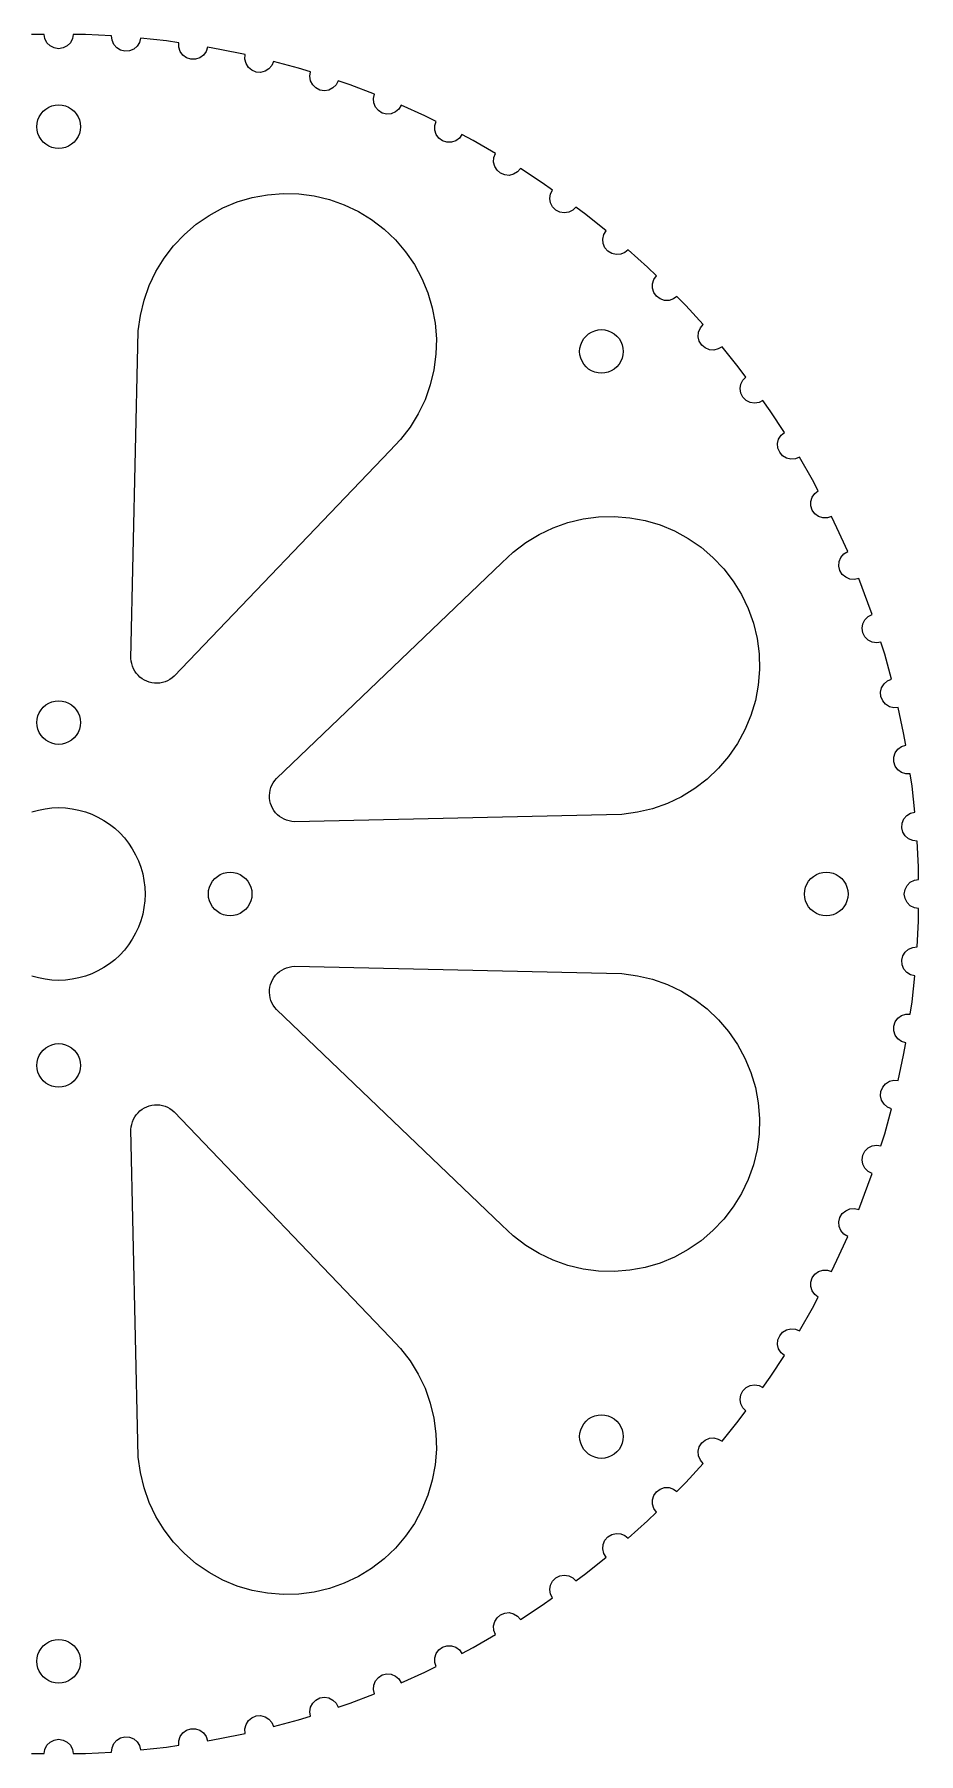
# Model space of a CAD drawing. Header units: metres. Extents: x -59 to 59, y -59 to 59.
# Drawn here: x -1.7 to 59.2, y -59.2 to 59.2 of the extents above; entities that cross this region are included whole.
import ezdxf

# ---------------------------------------------------------------- set-up
doc = ezdxf.new("R2010")
doc.units = ezdxf.units.M

msp = doc.modelspace()

# ---------------------------------------------------------------- linework, layer by layer
for p, q in [((-0.997498, 59.2093), (-1.86029, 59.1958)), ((-0.95105, 58.916), (-0.997498, 59.2093)), ((0.997513, 59.2093), (0.95105, 58.916)), ((1.86029, 59.1958), (0.997513, 59.2093)), ((-0.809006, 58.6372), (-0.95105, 58.916)), ((-0.587784, 58.416), (-0.809006, 58.6372)), ((-0.309006, 58.2739), (-0.587784, 58.416)), ((0, 58.225), (-0.309006, 58.2739)), ((0.309006, 58.2739), (0, 58.225)), ((0.587784, 58.416), (0.309006, 58.2739)), ((0.809006, 58.6372), (0.587784, 58.416)), ((0.95105, 58.916), (0.809006, 58.6372)), ((3.65056, 59.1113), (1.86029, 59.1958)), ((3.67436, 58.809), (3.65056, 59.1113)), ((3.7941, 58.5199), (3.67436, 58.809)), ((3.99728, 58.282), (3.7941, 58.5199)), ((4.26405, 58.1185), (3.99728, 58.282)), ((4.56827, 58.0455), (4.26405, 58.1185)), ((4.88017, 58.0701), (4.56827, 58.0455)), ((5.16924, 58.1898), (4.88017, 58.0701)), ((5.40714, 58.393), (5.16924, 58.1898)), ((5.57062, 58.6597), (5.40714, 58.393)), ((5.64142, 58.9547), (5.57062, 58.6597)), ((7.42285, 58.758), (5.64142, 58.9547)), ((8.27713, 58.6364), (7.42285, 58.758)), ((8.27713, 58.3394), (8.27713, 58.6364)), ((8.37381, 58.0418), (8.27713, 58.3394)), ((8.55772, 57.7887), (8.37381, 58.0418)), ((10.1558, 58.0418), (9.97192, 57.7887)), ((10.2476, 58.3243), (10.1558, 58.0418)), ((11.0977, 58.1759), (10.2476, 58.3243)), ((12.8527, 57.8125), (11.0977, 58.1759)), ((8.81084, 57.6048), (8.55772, 57.7887)), ((9.10838, 57.5081), (8.81084, 57.6048)), ((9.42126, 57.5081), (9.10838, 57.5081)), ((9.71881, 57.6048), (9.42126, 57.5081)), ((9.97192, 57.7887), (9.71881, 57.6048)), ((12.8289, 57.5101), (12.8527, 57.8125)), ((12.9019, 57.2059), (12.8289, 57.5101)), ((13.0654, 56.9391), (12.9019, 57.2059)), ((13.3033, 56.736), (13.0654, 56.9391)), ((14.6784, 57.0661), (14.4752, 56.8282)), ((14.7945, 57.3463), (14.6784, 57.0661)), ((16.5232, 56.8734), (14.7945, 57.3463)), ((17.348, 56.6197), (16.5232, 56.8734)), ((13.5923, 56.6162), (13.3033, 56.736)), ((13.9043, 56.5917), (13.5923, 56.6162)), ((14.2085, 56.6647), (13.9043, 56.5917)), ((14.4752, 56.8282), (14.2085, 56.6647)), ((17.3015, 56.3263), (17.348, 56.6197)), ((17.3505, 56.0173), (17.3015, 56.3263)), ((17.4925, 55.7385), (17.3505, 56.0173)), ((17.7137, 55.5173), (17.4925, 55.7385)), ((19.1105, 55.7385), (18.8893, 55.5173)), ((19.2454, 56.0032), (19.1105, 55.7385)), ((20.0618, 55.7237), (19.2454, 56.0032)), ((21.7383, 55.0901), (20.0618, 55.7237)), ((17.9925, 55.3753), (17.7137, 55.5173)), ((18.3015, 55.3263), (17.9925, 55.3753)), ((18.6105, 55.3753), (18.3015, 55.3263)), ((18.8893, 55.5173), (18.6105, 55.3753)), ((21.6675, 54.7952), (21.7383, 55.0901)), ((21.692, 54.4833), (21.6675, 54.7952)), ((21.8118, 54.1943), (21.692, 54.4833)), ((-1.48152, 53.0871), (-1.42657, 53.316)), ((-1.42657, 53.316), (-1.3365, 53.5335)), ((-1.3365, 53.5335), (-1.21352, 53.7342)), ((-1.21352, 53.7342), (-1.06065, 53.9131)), ((-1.06065, 53.9131), (-0.881668, 54.066)), ((-0.881668, 54.066), (-0.680984, 54.189)), ((-0.680984, 54.189), (-0.463516, 54.2791)), ((-0.463516, 54.2791), (-0.23465, 54.334)), ((-0.23465, 54.334), (0, 54.3525)), ((0, 54.3525), (0.23465, 54.334)), ((0.23465, 54.334), (0.463516, 54.2791)), ((0.463516, 54.2791), (0.680984, 54.189)), ((0.680984, 54.189), (0.881668, 54.066)), ((0.881668, 54.066), (1.06065, 53.9131)), ((1.06065, 53.9131), (1.21352, 53.7342)), ((1.21352, 53.7342), (1.3365, 53.5335)), ((1.3365, 53.5335), (1.42657, 53.316)), ((1.42657, 53.316), (1.48152, 53.0871)), ((22.015, 53.9563), (21.8118, 54.1943)), ((22.2817, 53.7929), (22.015, 53.9563)), ((22.586, 53.7198), (22.2817, 53.7929)), ((22.8979, 53.7444), (22.586, 53.7198)), ((23.1869, 53.8641), (22.8979, 53.7444)), ((23.4248, 54.0673), (23.1869, 53.8641)), ((23.5833, 54.3259), (23.4248, 54.0673)), ((25.2168, 53.5884), (23.5833, 54.3259)), ((25.9917, 53.2088), (25.2168, 53.5884)), ((-1.49998, 52.8525), (-1.48152, 53.0871)), ((-1.48152, 52.6178), (-1.49998, 52.8525)), ((-1.42657, 52.389), (-1.48152, 52.6178)), ((-1.3365, 52.1715), (-1.42657, 52.389)), ((-1.21352, 51.9708), (-1.3365, 52.1715)), ((1.3365, 52.1715), (1.21352, 51.9708)), ((1.42657, 52.389), (1.3365, 52.1715)), ((1.48152, 52.6178), (1.42657, 52.389)), ((1.48152, 53.0871), (1.5, 52.8525)), ((1.5, 52.8525), (1.48152, 52.6178)), ((25.8999, 52.9263), (25.9917, 53.2088)), ((25.8999, 52.6134), (25.8999, 52.9263)), ((25.9966, 52.3159), (25.8999, 52.6134)), ((26.1805, 52.0627), (25.9966, 52.3159)), ((27.7693, 52.303), (27.5947, 52.0627)), ((28.5319, 51.8993), (27.7693, 52.303)), ((-1.06065, 51.7918), (-1.21352, 51.9708)), ((-0.881668, 51.639), (-1.06065, 51.7918)), ((-0.680984, 51.516), (-0.881668, 51.639)), ((-0.463516, 51.4259), (-0.680984, 51.516)), ((-0.23465, 51.371), (-0.463516, 51.4259)), ((0, 51.3525), (-0.23465, 51.371)), ((0.23465, 51.371), (0, 51.3525)), ((0.463516, 51.4259), (0.23465, 51.371)), ((0.680984, 51.516), (0.463516, 51.4259)), ((0.881668, 51.639), (0.680984, 51.516)), ((1.06065, 51.7918), (0.881668, 51.639)), ((1.21352, 51.9708), (1.06065, 51.7918)), ((26.4336, 51.8788), (26.1805, 52.0627)), ((26.7311, 51.7822), (26.4336, 51.8788)), ((27.044, 51.7822), (26.7311, 51.7822)), ((27.3416, 51.8788), (27.044, 51.7822)), ((27.5947, 52.0627), (27.3416, 51.8788)), ((30.0887, 51.0113), (28.5319, 51.8993)), ((29.9726, 50.731), (30.0887, 51.0113)), ((29.9481, 50.4191), (29.9726, 50.731)), ((30.0211, 50.1149), (29.9481, 50.4191)), ((30.1846, 49.8482), (30.0211, 50.1149)), ((30.4225, 49.645), (30.1846, 49.8482)), ((31.5944, 49.7372), (31.3277, 49.5737)), ((31.7914, 49.9678), (31.5944, 49.7372)), ((33.2894, 48.9838), (31.7914, 49.9678)), ((30.7115, 49.5252), (30.4225, 49.645)), ((31.0234, 49.5007), (30.7115, 49.5252)), ((31.3277, 49.5737), (31.0234, 49.5007)), ((33.9954, 48.4877), (33.2894, 48.9838)), ((11.3068, 47.2541), (12.3007, 47.6658)), ((12.3007, 47.6658), (13.3321, 47.9713)), ((13.3321, 47.9713), (14.3898, 48.1673)), ((14.3898, 48.1673), (15.4621, 48.2517)), ((15.4621, 48.2517), (16.5375, 48.2236)), ((16.5375, 48.2236), (17.604, 48.0832)), ((17.604, 48.0832), (18.6499, 47.832)), ((18.6499, 47.832), (19.6639, 47.473)), ((19.6639, 47.473), (20.6349, 47.0099)), ((33.8116, 47.914), (33.8605, 48.223)), ((33.8605, 47.605), (33.8116, 47.914)), ((33.8605, 48.223), (33.9954, 48.4877)), ((34.0026, 47.3262), (33.8605, 47.605)), ((9.47499, 46.1316), (10.3615, 46.7408)), ((10.3615, 46.7408), (11.3068, 47.2541)), ((20.6349, 47.0099), (21.552, 46.4478)), ((21.552, 46.4478), (22.4054, 45.793)), ((34.2238, 47.105), (34.0026, 47.3262)), ((34.5026, 46.963), (34.2238, 47.105)), ((34.8116, 46.914), (34.5026, 46.963)), ((35.1206, 46.963), (34.8116, 46.914)), ((35.3994, 47.105), (35.1206, 46.963)), ((35.6094, 47.315), (35.3994, 47.105)), ((36.2994, 46.7969), (35.6094, 47.315)), ((37.6982, 45.6763), (36.2994, 46.7969)), ((7.91655, 44.6527), (8.65701, 45.433)), ((8.65701, 45.433), (9.47499, 46.1316)), ((22.4054, 45.793), (23.1857, 45.0525)), ((23.1857, 45.0525), (23.8843, 44.2345)), ((37.4666, 45.1135), (37.5397, 45.4177)), ((37.4912, 44.8016), (37.4666, 45.1135)), ((37.5397, 45.4177), (37.6982, 45.6763)), ((7.2617, 43.7993), (7.91655, 44.6527)), ((23.8843, 44.2345), (24.4936, 43.348)), ((37.6109, 44.5125), (37.4912, 44.8016)), ((37.8141, 44.2746), (37.6109, 44.5125)), ((38.0809, 44.1112), (37.8141, 44.2746)), ((38.3851, 44.0381), (38.0809, 44.1112)), ((38.697, 44.0627), (38.3851, 44.0381)), ((38.9861, 44.1824), (38.697, 44.0627)), ((39.2167, 44.3794), (38.9861, 44.1824)), ((40.5423, 43.1732), (39.2167, 44.3794)), ((6.23656, 41.9112), (6.69966, 42.8821)), ((6.69966, 42.8821), (7.2617, 43.7993)), ((24.4936, 43.348), (25.0069, 42.4027)), ((41.162, 42.5727), (40.5423, 43.1732)), ((5.87749, 40.8972), (6.23656, 41.9112)), ((25.0069, 42.4027), (25.4186, 41.4089)), ((40.8907, 42.0348), (40.9874, 42.3324)), ((40.8907, 41.722), (40.8907, 42.0348)), ((40.9874, 41.4244), (40.8907, 41.722)), ((40.9874, 42.3324), (41.162, 42.5727)), ((5.62636, 39.8512), (5.87749, 40.8972)), ((25.4186, 41.4089), (25.7241, 40.3775)), ((25.7241, 40.3775), (25.9201, 39.3198)), ((41.1713, 41.1713), (40.9874, 41.4244)), ((41.4244, 40.9874), (41.1713, 41.1713)), ((41.722, 40.8907), (41.4244, 40.9874)), ((42.0348, 40.8907), (41.722, 40.8907)), ((42.3324, 40.9874), (42.0348, 40.8907)), ((42.5727, 41.162), (42.3324, 40.9874)), ((43.1732, 40.5423), (42.5727, 41.162)), ((44.3794, 39.2167), (43.1732, 40.5423)), ((5.48596, 38.7847), (5.62636, 39.8512)), ((25.9201, 39.3198), (26.0045, 38.2474)), ((44.1824, 38.9861), (44.3794, 39.2167)), ((5.45779, 37.7094), (5.48596, 38.7847)), ((26.0045, 38.2474), (25.9763, 37.1721)), ((35.9458, 37.8359), (36.0358, 38.0533)), ((36.0358, 38.0533), (36.1588, 38.254)), ((36.1588, 38.254), (36.3117, 38.433)), ((36.3117, 38.433), (36.4907, 38.5859)), ((36.4907, 38.5859), (36.6914, 38.7089)), ((36.6914, 38.7089), (36.9088, 38.7989)), ((36.9088, 38.7989), (37.1377, 38.8539)), ((37.1377, 38.8539), (37.3724, 38.8724)), ((37.3724, 38.8724), (37.607, 38.8539)), ((37.607, 38.8539), (37.8359, 38.7989)), ((37.8359, 38.7989), (38.0533, 38.7089)), ((38.0533, 38.7089), (38.254, 38.5859)), ((38.254, 38.5859), (38.433, 38.433)), ((38.433, 38.433), (38.5859, 38.254)), ((38.5859, 38.254), (38.7089, 38.0533)), ((38.7089, 38.0533), (38.7989, 37.8359)), ((44.0381, 38.3851), (44.0627, 38.697)), ((44.1112, 38.0809), (44.0381, 38.3851)), ((44.0627, 38.697), (44.1824, 38.9861)), ((44.2746, 37.8141), (44.1112, 38.0809)), ((4.98077, 16.2303), (5.45779, 37.7094)), ((25.9763, 37.1721), (25.8359, 36.1056)), ((35.8724, 37.3724), (35.8908, 37.607)), ((35.8908, 37.1377), (35.8724, 37.3724)), ((35.8908, 37.607), (35.9458, 37.8359)), ((35.9458, 36.9088), (35.8908, 37.1377)), ((36.0358, 36.6914), (35.9458, 36.9088)), ((38.7989, 36.9088), (38.7089, 36.6914)), ((38.7989, 37.8359), (38.8539, 37.607)), ((38.8539, 37.1377), (38.7989, 36.9088)), ((38.8539, 37.607), (38.8724, 37.3724)), ((38.8724, 37.3724), (38.8539, 37.1377)), ((44.5125, 37.6109), (44.2746, 37.8141)), ((44.8016, 37.4912), (44.5125, 37.6109)), ((45.1135, 37.4666), (44.8016, 37.4912)), ((45.4177, 37.5397), (45.1135, 37.4666)), ((45.6763, 37.6982), (45.4177, 37.5397)), ((46.7969, 36.2994), (45.6763, 37.6982)), ((25.8359, 36.1056), (25.5848, 35.0596)), ((36.1588, 36.4907), (36.0358, 36.6914)), ((36.3117, 36.3117), (36.1588, 36.4907)), ((36.4907, 36.1588), (36.3117, 36.3117)), ((36.6914, 36.0358), (36.4907, 36.1588)), ((36.9088, 35.9458), (36.6914, 36.0358)), ((37.1377, 35.8908), (36.9088, 35.9458)), ((37.3724, 35.8724), (37.1377, 35.8908)), ((37.607, 35.8908), (37.3724, 35.8724)), ((37.8359, 35.9458), (37.607, 35.8908)), ((38.0533, 36.0358), (37.8359, 35.9458)), ((38.254, 36.1588), (38.0533, 36.0358)), ((38.433, 36.3117), (38.254, 36.1588)), ((38.5859, 36.4907), (38.433, 36.3117)), ((38.7089, 36.6914), (38.5859, 36.4907)), ((47.315, 35.6094), (46.7969, 36.2994)), ((47.105, 35.3994), (47.315, 35.6094)), ((25.5848, 35.0596), (25.2257, 34.0456)), ((46.914, 34.8116), (46.963, 35.1206)), ((46.963, 34.5026), (46.914, 34.8116)), ((46.963, 35.1206), (47.105, 35.3994)), ((47.105, 34.2238), (46.963, 34.5026)), ((25.2257, 34.0456), (24.7626, 33.0747)), ((47.3262, 34.0026), (47.105, 34.2238)), ((47.605, 33.8605), (47.3262, 34.0026)), ((47.914, 33.8116), (47.605, 33.8605)), ((48.223, 33.8605), (47.914, 33.8116)), ((48.4877, 33.9954), (48.223, 33.8605)), ((48.9838, 33.2894), (48.4877, 33.9954)), ((49.9678, 31.7914), (48.9838, 33.2894)), ((24.2006, 32.1575), (23.5457, 31.3041)), ((24.7626, 33.0747), (24.2006, 32.1575)), ((23.5457, 31.3041), (22.8053, 30.5238)), ((49.5007, 31.0234), (49.5737, 31.3277)), ((49.5252, 30.7115), (49.5007, 31.0234)), ((49.5737, 31.3277), (49.7372, 31.5944)), ((49.7372, 31.5944), (49.9678, 31.7914)), ((22.8053, 30.5238), (7.95462, 14.9985)), ((49.645, 30.4225), (49.5252, 30.7115)), ((49.8482, 30.1846), (49.645, 30.4225)), ((50.1149, 30.0211), (49.8482, 30.1846)), ((50.4191, 29.9481), (50.1149, 30.0211)), ((50.731, 29.9726), (50.4191, 29.9481)), ((51.0113, 30.0887), (50.731, 29.9726)), ((51.8993, 28.5319), (51.0113, 30.0887)), ((52.303, 27.7693), (51.8993, 28.5319)), ((51.7822, 27.044), (51.8788, 27.3416)), ((51.8788, 27.3416), (52.0627, 27.5947)), ((52.0627, 27.5947), (52.303, 27.7693)), ((51.7822, 26.7311), (51.7822, 27.044)), ((51.8788, 26.4336), (51.7822, 26.7311)), ((52.0627, 26.1805), (51.8788, 26.4336)), ((52.3159, 25.9966), (52.0627, 26.1805)), ((33.0747, 24.7626), (34.0456, 25.2257)), ((34.0456, 25.2257), (35.0596, 25.5848)), ((35.0596, 25.5848), (36.1056, 25.8359)), ((36.1056, 25.8359), (37.1721, 25.9763)), ((37.1721, 25.9763), (38.2474, 26.0045)), ((38.2474, 26.0045), (39.3198, 25.9201)), ((39.3198, 25.9201), (40.3775, 25.7241)), ((40.3775, 25.7241), (41.4089, 25.4186)), ((41.4089, 25.4186), (42.4027, 25.0069)), ((42.4027, 25.0069), (43.348, 24.4936)), ((52.6134, 25.8999), (52.3159, 25.9966)), ((52.9263, 25.8999), (52.6134, 25.8999)), ((53.2088, 25.9917), (52.9263, 25.8999)), ((53.5884, 25.2168), (53.2088, 25.9917)), ((54.3259, 23.5833), (53.5884, 25.2168)), ((31.3041, 23.5457), (32.1575, 24.2006)), ((32.1575, 24.2006), (33.0747, 24.7626)), ((43.348, 24.4936), (44.2345, 23.8843)), ((44.2345, 23.8843), (45.0525, 23.1857)), ((14.9985, 7.95462), (30.5238, 22.8053)), ((30.5238, 22.8053), (31.3041, 23.5457)), ((45.0525, 23.1857), (45.793, 22.4054)), ((53.7198, 22.586), (53.7444, 22.8979)), ((53.7929, 22.2817), (53.7198, 22.586)), ((53.7444, 22.8979), (53.8641, 23.1869)), ((53.8641, 23.1869), (54.0673, 23.4248)), ((54.0673, 23.4248), (54.3259, 23.5833)), ((45.793, 22.4054), (46.4478, 21.552)), ((46.4478, 21.552), (47.0099, 20.6349)), ((53.9563, 22.015), (53.7929, 22.2817)), ((54.1943, 21.8118), (53.9563, 22.015)), ((54.4833, 21.692), (54.1943, 21.8118)), ((54.7952, 21.6675), (54.4833, 21.692)), ((55.0901, 21.7383), (54.7952, 21.6675)), ((55.7237, 20.0618), (55.0901, 21.7383)), ((47.0099, 20.6349), (47.473, 19.6639)), ((47.473, 19.6639), (47.832, 18.6499)), ((55.5173, 18.8893), (55.7385, 19.1105)), ((56.0032, 19.2454), (55.7237, 20.0618)), ((55.7385, 19.1105), (56.0032, 19.2454)), ((47.832, 18.6499), (48.0832, 17.604)), ((55.3263, 18.3015), (55.3753, 18.6105)), ((55.3753, 17.9925), (55.3263, 18.3015)), ((55.3753, 18.6105), (55.5173, 18.8893)), ((55.5173, 17.7137), (55.3753, 17.9925)), ((48.0832, 17.604), (48.2236, 16.5375)), ((55.7385, 17.4925), (55.5173, 17.7137)), ((56.0173, 17.3505), (55.7385, 17.4925)), ((56.3263, 17.3015), (56.0173, 17.3505)), ((56.6197, 17.348), (56.3263, 17.3015)), ((56.8734, 16.5232), (56.6197, 17.348)), ((4.99524, 16.0465), (4.98077, 16.2303)), ((5.02884, 15.8652), (4.99524, 16.0465)), ((5.08122, 15.6884), (5.02884, 15.8652)), ((5.15179, 15.518), (5.08122, 15.6884)), ((5.23978, 15.3559), (5.15179, 15.518)), ((48.2517, 15.4621), (48.1673, 14.3898)), ((48.2236, 16.5375), (48.2517, 15.4621)), ((57.3463, 14.7945), (56.8734, 16.5232)), ((5.34422, 15.2039), (5.23978, 15.3559)), ((5.46399, 15.0637), (5.34422, 15.2039)), ((5.59775, 14.9368), (5.46399, 15.0637)), ((5.74405, 14.8245), (5.59775, 14.9368)), ((5.90129, 14.7282), (5.74405, 14.8245)), ((6.06772, 14.6488), (5.90129, 14.7282)), ((6.24155, 14.5872), (6.06772, 14.6488)), ((6.42087, 14.5442), (6.24155, 14.5872)), ((6.6037, 14.5201), (6.42087, 14.5442)), ((6.78804, 14.5153), (6.6037, 14.5201)), ((6.97188, 14.5298), (6.78804, 14.5153)), ((7.15318, 14.5634), (6.97188, 14.5298)), ((7.33, 14.6157), (7.15318, 14.5634)), ((7.50037, 14.6863), (7.33, 14.6157)), ((7.66243, 14.7743), (7.50037, 14.6863)), ((7.81441, 14.8788), (7.66243, 14.7743)), ((7.95462, 14.9985), (7.81441, 14.8788)), ((48.1673, 14.3898), (47.9713, 13.3321)), ((56.6647, 14.2085), (56.8282, 14.4752)), ((56.8282, 14.4752), (57.0661, 14.6784)), ((57.0661, 14.6784), (57.3463, 14.7945)), ((-0.881668, 13.0223), (-0.680984, 13.1452)), ((-0.680984, 13.1452), (-0.463516, 13.2353)), ((-0.463516, 13.2353), (-0.23465, 13.2903)), ((-0.23465, 13.2903), (0, 13.3087)), ((0, 13.3087), (0.23465, 13.2903)), ((0.23465, 13.2903), (0.463516, 13.2353)), ((0.463516, 13.2353), (0.680984, 13.1452)), ((0.680984, 13.1452), (0.881668, 13.0223)), ((47.9713, 13.3321), (47.6658, 12.3007)), ((56.5917, 13.9043), (56.6647, 14.2085)), ((56.6162, 13.5923), (56.5917, 13.9043)), ((56.736, 13.3033), (56.6162, 13.5923)), ((56.9391, 13.0654), (56.736, 13.3033)), ((57.2059, 12.9019), (56.9391, 13.0654)), ((-1.49998, 11.8087), (-1.48152, 12.0434)), ((-1.48152, 12.0434), (-1.42657, 12.2723)), ((-1.42657, 12.2723), (-1.3365, 12.4897)), ((-1.3365, 12.4897), (-1.21352, 12.6904)), ((-1.21352, 12.6904), (-1.06065, 12.8694)), ((-1.06065, 12.8694), (-0.881668, 13.0223)), ((0.881668, 13.0223), (1.06065, 12.8694)), ((1.06065, 12.8694), (1.21352, 12.6904)), ((1.21352, 12.6904), (1.3365, 12.4897)), ((1.3365, 12.4897), (1.42657, 12.2723)), ((1.42657, 12.2723), (1.48152, 12.0434)), ((1.48152, 12.0434), (1.5, 11.8087)), ((47.6658, 12.3007), (47.2541, 11.3068)), ((57.5101, 12.8289), (57.2059, 12.9019)), ((57.8125, 12.8527), (57.5101, 12.8289)), ((58.1759, 11.0977), (57.8125, 12.8527)), ((-1.48152, 11.5741), (-1.49998, 11.8087)), ((-1.42657, 11.3452), (-1.48152, 11.5741)), ((-1.3365, 11.1278), (-1.42657, 11.3452)), ((-1.21352, 10.9271), (-1.3365, 11.1278)), ((-1.06065, 10.7481), (-1.21352, 10.9271)), ((-0.881668, 10.5952), (-1.06065, 10.7481)), ((1.06065, 10.7481), (0.881668, 10.5952)), ((1.21352, 10.9271), (1.06065, 10.7481)), ((1.3365, 11.1278), (1.21352, 10.9271)), ((1.42657, 11.3452), (1.3365, 11.1278)), ((1.48152, 11.5741), (1.42657, 11.3452)), ((1.5, 11.8087), (1.48152, 11.5741)), ((47.2541, 11.3068), (46.7408, 10.3615)), ((58.3243, 10.2476), (58.1759, 11.0977)), ((-0.680984, 10.4722), (-0.881668, 10.5952)), ((-0.463516, 10.3822), (-0.680984, 10.4722)), ((-0.23465, 10.3272), (-0.463516, 10.3822)), ((0, 10.3087), (-0.23465, 10.3272)), ((0.23465, 10.3272), (0, 10.3087)), ((0.463516, 10.3822), (0.23465, 10.3272)), ((0.680984, 10.4722), (0.463516, 10.3822)), ((0.881668, 10.5952), (0.680984, 10.4722)), ((46.1316, 9.47499), (45.433, 8.65701)), ((46.7408, 10.3615), (46.1316, 9.47499)), ((57.5081, 9.42126), (57.6048, 9.71881)), ((57.6048, 9.71881), (57.7887, 9.97192)), ((57.7887, 9.97192), (58.0418, 10.1558)), ((58.0418, 10.1558), (58.3243, 10.2476)), ((45.433, 8.65701), (44.6527, 7.91655)), ((57.5081, 9.10838), (57.5081, 9.42126)), ((57.6048, 8.81084), (57.5081, 9.10838)), ((57.7887, 8.55772), (57.6048, 8.81084)), ((58.0418, 8.37381), (57.7887, 8.55772)), ((58.3394, 8.27713), (58.0418, 8.37381)), ((14.5298, 6.97188), (14.5634, 7.15318)), ((14.5634, 7.15318), (14.6157, 7.33)), ((14.6157, 7.33), (14.6863, 7.50037)), ((14.6863, 7.50037), (14.7743, 7.66243)), ((14.7743, 7.66243), (14.8788, 7.81441)), ((14.8788, 7.81441), (14.9985, 7.95462)), ((43.7993, 7.2617), (42.8821, 6.69966)), ((44.6527, 7.91655), (43.7993, 7.2617)), ((58.6364, 8.27713), (58.3394, 8.27713)), ((58.758, 7.42285), (58.6364, 8.27713)), ((58.9547, 5.64142), (58.758, 7.42285)), ((-0.930771, 5.87674), (-0.466827, 5.93166)), ((-0.466827, 5.93166), (0, 5.95)), ((0, 5.95), (0.466827, 5.93166)), ((0.466827, 5.93166), (0.930771, 5.87674)), ((14.5153, 6.78804), (14.5298, 6.97188)), ((14.5201, 6.6037), (14.5153, 6.78804)), ((14.5442, 6.42087), (14.5201, 6.6037)), ((14.5872, 6.24155), (14.5442, 6.42087)), ((14.6488, 6.06772), (14.5872, 6.24155)), ((14.7282, 5.90129), (14.6488, 6.06772)), ((41.9112, 6.23656), (40.8972, 5.87749)), ((42.8821, 6.69966), (41.9112, 6.23656)), ((-1.83864, 5.65878), (-1.38899, 5.7856)), ((-1.38899, 5.7856), (-0.930771, 5.87674)), ((0.930771, 5.87674), (1.38899, 5.7856)), ((1.38899, 5.7856), (1.83864, 5.65878)), ((1.83864, 5.65878), (2.27696, 5.49707)), ((2.27696, 5.49707), (2.70123, 5.30148)), ((2.70123, 5.30148), (3.10886, 5.0732)), ((3.10886, 5.0732), (3.49731, 4.81364)), ((3.49731, 4.81364), (3.86421, 4.52441)), ((14.8245, 5.74405), (14.7282, 5.90129)), ((14.9368, 5.59775), (14.8245, 5.74405)), ((15.0637, 5.46399), (14.9368, 5.59775)), ((15.2039, 5.34422), (15.0637, 5.46399)), ((15.3559, 5.23978), (15.2039, 5.34422)), ((15.518, 5.15179), (15.3559, 5.23978)), ((15.6884, 5.08122), (15.518, 5.15179)), ((15.8652, 5.02884), (15.6884, 5.08122)), ((16.0465, 4.99524), (15.8652, 5.02884)), ((16.2303, 4.98077), (16.0465, 4.99524)), ((37.7094, 5.45779), (16.2303, 4.98077)), ((38.7847, 5.48596), (37.7094, 5.45779)), ((39.8512, 5.62636), (38.7847, 5.48596)), ((40.8972, 5.87749), (39.8512, 5.62636)), ((58.0455, 4.56827), (58.0701, 4.88017)), ((58.0701, 4.88017), (58.1898, 5.16924)), ((58.1898, 5.16924), (58.393, 5.40714)), ((58.393, 5.40714), (58.6597, 5.57062)), ((58.6597, 5.57062), (58.9547, 5.64142)), ((3.86421, 4.52441), (4.20728, 4.20728)), ((4.20728, 4.20728), (4.52441, 3.86421)), ((4.52441, 3.86421), (4.81364, 3.49731)), ((58.1185, 4.26405), (58.0455, 4.56827)), ((58.282, 3.99728), (58.1185, 4.26405)), ((58.5199, 3.7941), (58.282, 3.99728)), ((58.809, 3.67436), (58.5199, 3.7941)), ((59.1113, 3.65056), (58.809, 3.67436)), ((59.1958, 1.86029), (59.1113, 3.65056)), ((4.81364, 3.49731), (5.0732, 3.10886)), ((5.0732, 3.10886), (5.30148, 2.70123)), ((5.30148, 2.70123), (5.49707, 2.27696)), ((5.49707, 2.27696), (5.65878, 1.83864)), ((5.65878, 1.83864), (5.7856, 1.38899)), ((5.7856, 1.38899), (5.87674, 0.930771)), ((10.7481, 1.06065), (10.9271, 1.21352)), ((10.9271, 1.21352), (11.1278, 1.3365)), ((11.1278, 1.3365), (11.3452, 1.42657)), ((11.3452, 1.42657), (11.5741, 1.48152)), ((11.5741, 1.48152), (11.8087, 1.5)), ((11.8087, 1.5), (12.0434, 1.48152)), ((12.0434, 1.48152), (12.2723, 1.42657)), ((12.2723, 1.42657), (12.4897, 1.3365)), ((12.4897, 1.3365), (12.6904, 1.21352)), ((12.6904, 1.21352), (12.8694, 1.06065)), ((51.7918, 1.06065), (51.9708, 1.21352)), ((51.9708, 1.21352), (52.1715, 1.3365)), ((52.1715, 1.3365), (52.389, 1.42657)), ((52.389, 1.42657), (52.6178, 1.48152)), ((52.6178, 1.48152), (52.8525, 1.5)), ((52.8525, 1.5), (53.0871, 1.48152)), ((53.0871, 1.48152), (53.316, 1.42657)), ((53.316, 1.42657), (53.5335, 1.3365)), ((53.5335, 1.3365), (53.7342, 1.21352)), ((53.7342, 1.21352), (53.9131, 1.06065)), ((59.2093, 0.997513), (59.1958, 1.86029)), ((5.87674, 0.930771), (5.93166, 0.466827)), ((5.93166, 0.466827), (5.95, 0)), ((5.95, 0), (5.93166, -0.466827)), ((10.3087, 0), (10.3272, 0.23465)), ((10.3272, -0.23465), (10.3087, 0)), ((10.3272, 0.23465), (10.3822, 0.463516)), ((10.3822, 0.463516), (10.4722, 0.680984)), ((10.4722, 0.680984), (10.5952, 0.881668)), ((10.5952, 0.881668), (10.7481, 1.06065)), ((12.8694, 1.06065), (13.0223, 0.881668)), ((13.0223, 0.881668), (13.1452, 0.680984)), ((13.1452, 0.680984), (13.2353, 0.463516)), ((13.2353, 0.463516), (13.2903, 0.23465)), ((13.2903, 0.23465), (13.3087, 0)), ((13.3087, 0), (13.2903, -0.23465)), ((51.3525, 0), (51.371, 0.23465)), ((51.371, -0.23465), (51.3525, 0)), ((51.371, 0.23465), (51.4259, 0.463516)), ((51.4259, 0.463516), (51.516, 0.680984)), ((51.516, 0.680984), (51.639, 0.881668)), ((51.639, 0.881668), (51.7918, 1.06065)), ((53.9131, 1.06065), (54.066, 0.881668)), ((54.066, 0.881668), (54.189, 0.680984)), ((54.189, 0.680984), (54.2791, 0.463516)), ((54.2791, 0.463516), (54.334, 0.23465)), ((54.334, 0.23465), (54.3525, 0)), ((54.3525, 0), (54.334, -0.23465)), ((58.225, 0), (58.2739, 0.309006)), ((58.2739, -0.309006), (58.225, 0)), ((58.2739, 0.309006), (58.416, 0.587784)), ((58.416, 0.587784), (58.6372, 0.809006)), ((58.6372, 0.809006), (58.916, 0.95105)), ((58.916, 0.95105), (59.2093, 0.997513)), ((5.87674, -0.930771), (5.7856, -1.38899)), ((5.93166, -0.466827), (5.87674, -0.930771)), ((10.3822, -0.463516), (10.3272, -0.23465)), ((10.4722, -0.680984), (10.3822, -0.463516)), ((10.5952, -0.881668), (10.4722, -0.680984)), ((10.7481, -1.06065), (10.5952, -0.881668)), ((10.9271, -1.21352), (10.7481, -1.06065)), ((12.8694, -1.06065), (12.6904, -1.21352)), ((13.0223, -0.881668), (12.8694, -1.06065)), ((13.1452, -0.680984), (13.0223, -0.881668)), ((13.2353, -0.463516), (13.1452, -0.680984)), ((13.2903, -0.23465), (13.2353, -0.463516)), ((51.4259, -0.463516), (51.371, -0.23465)), ((51.516, -0.680984), (51.4259, -0.463516)), ((51.639, -0.881668), (51.516, -0.680984)), ((51.7918, -1.06065), (51.639, -0.881668)), ((51.9708, -1.21352), (51.7918, -1.06065)), ((53.9131, -1.06065), (53.7342, -1.21352)), ((54.066, -0.881668), (53.9131, -1.06065)), ((54.189, -0.680984), (54.066, -0.881668)), ((54.2791, -0.463516), (54.189, -0.680984)), ((54.334, -0.23465), (54.2791, -0.463516)), ((58.416, -0.587784), (58.2739, -0.309006)), ((58.6372, -0.809006), (58.416, -0.587784)), ((58.916, -0.95105), (58.6372, -0.809006)), ((59.2093, -0.997513), (58.916, -0.95105)), ((59.1958, -1.86029), (59.2093, -0.997513)), ((5.49707, -2.27696), (5.30148, -2.70123)), ((5.65878, -1.83864), (5.49707, -2.27696)), ((5.7856, -1.38899), (5.65878, -1.83864)), ((11.1278, -1.3365), (10.9271, -1.21352)), ((11.3452, -1.42657), (11.1278, -1.3365)), ((11.5741, -1.48152), (11.3452, -1.42657)), ((11.8087, -1.5), (11.5741, -1.48152)), ((12.0434, -1.48152), (11.8087, -1.5)), ((12.2723, -1.42657), (12.0434, -1.48152)), ((12.4897, -1.3365), (12.2723, -1.42657)), ((12.6904, -1.21352), (12.4897, -1.3365)), ((52.1715, -1.3365), (51.9708, -1.21352)), ((52.389, -1.42657), (52.1715, -1.3365)), ((52.6178, -1.48152), (52.389, -1.42657)), ((52.8525, -1.5), (52.6178, -1.48152)), ((53.0871, -1.48152), (52.8525, -1.5)), ((53.316, -1.42657), (53.0871, -1.48152)), ((53.5335, -1.3365), (53.316, -1.42657)), ((53.7342, -1.21352), (53.5335, -1.3365)), ((59.1113, -3.65056), (59.1958, -1.86029)), ((4.81364, -3.49731), (4.52441, -3.86421)), ((5.0732, -3.10886), (4.81364, -3.49731)), ((5.30148, -2.70123), (5.0732, -3.10886)), ((3.86421, -4.52441), (3.49731, -4.81364)), ((4.20728, -4.20728), (3.86421, -4.52441)), ((4.52441, -3.86421), (4.20728, -4.20728)), ((58.0455, -4.56827), (58.1185, -4.26405)), ((58.0701, -4.88017), (58.0455, -4.56827)), ((58.1185, -4.26405), (58.282, -3.99728)), ((58.282, -3.99728), (58.5199, -3.7941)), ((58.5199, -3.7941), (58.809, -3.67436)), ((58.809, -3.67436), (59.1113, -3.65056)), ((-1.38899, -5.7856), (-1.83864, -5.65878)), ((-0.930771, -5.87674), (-1.38899, -5.7856)), ((-0.466827, -5.93166), (-0.930771, -5.87674)), ((0.930771, -5.87674), (0.466827, -5.93166)), ((1.38899, -5.7856), (0.930771, -5.87674)), ((1.83864, -5.65878), (1.38899, -5.7856)), ((2.27696, -5.49707), (1.83864, -5.65878)), ((2.70123, -5.30148), (2.27696, -5.49707)), ((3.10886, -5.0732), (2.70123, -5.30148)), ((3.49731, -4.81364), (3.10886, -5.0732)), ((14.6488, -6.06772), (14.7282, -5.90129)), ((14.7282, -5.90129), (14.8245, -5.74405)), ((14.8245, -5.74405), (14.9368, -5.59775)), ((14.9368, -5.59775), (15.0637, -5.46399)), ((15.0637, -5.46399), (15.2039, -5.34422)), ((15.2039, -5.34422), (15.3559, -5.23978)), ((15.3559, -5.23978), (15.518, -5.15179)), ((15.518, -5.15179), (15.6884, -5.08122)), ((15.6884, -5.08122), (15.8652, -5.02884)), ((15.8652, -5.02884), (16.0465, -4.99524)), ((16.0465, -4.99524), (16.2303, -4.98077)), ((16.2303, -4.98077), (37.7094, -5.45779)), ((37.7094, -5.45779), (38.7847, -5.48596)), ((38.7847, -5.48596), (39.8512, -5.62636)), ((39.8512, -5.62636), (40.8972, -5.87749)), ((40.8972, -5.87749), (41.9112, -6.23656)), ((58.1898, -5.16924), (58.0701, -4.88017)), ((58.393, -5.40714), (58.1898, -5.16924)), ((58.6597, -5.57062), (58.393, -5.40714)), ((58.9547, -5.64142), (58.6597, -5.57062)), ((58.758, -7.42285), (58.9547, -5.64142)), ((0, -5.95), (-0.466827, -5.93166)), ((0.466827, -5.93166), (0, -5.95)), ((14.5153, -6.78804), (14.5201, -6.6037)), ((14.5298, -6.97188), (14.5153, -6.78804)), ((14.5201, -6.6037), (14.5442, -6.42087)), ((14.5634, -7.15318), (14.5298, -6.97188)), ((14.5442, -6.42087), (14.5872, -6.24155)), ((14.5872, -6.24155), (14.6488, -6.06772)), ((41.9112, -6.23656), (42.8821, -6.69966)), ((42.8821, -6.69966), (43.7993, -7.2617)), ((14.6157, -7.33), (14.5634, -7.15318)), ((14.6863, -7.50037), (14.6157, -7.33)), ((14.7743, -7.66243), (14.6863, -7.50037)), ((14.8788, -7.81441), (14.7743, -7.66243)), ((14.9985, -7.95462), (14.8788, -7.81441)), ((30.5238, -22.8053), (14.9985, -7.95462)), ((43.7993, -7.2617), (44.6527, -7.91655)), ((44.6527, -7.91655), (45.433, -8.65701)), ((58.0418, -8.37381), (58.3394, -8.27713)), ((58.3394, -8.27713), (58.6364, -8.27713)), ((58.6364, -8.27713), (58.758, -7.42285)), ((45.433, -8.65701), (46.1316, -9.47499)), ((57.5081, -9.10838), (57.6048, -8.81084)), ((57.5081, -9.42126), (57.5081, -9.10838)), ((57.6048, -9.71881), (57.5081, -9.42126)), ((57.6048, -8.81084), (57.7887, -8.55772)), ((57.7887, -8.55772), (58.0418, -8.37381)), ((-1.06065, -10.7481), (-0.881668, -10.5952)), ((-0.881668, -10.5952), (-0.680984, -10.4722)), ((-0.680984, -10.4722), (-0.463516, -10.3822)), ((-0.463516, -10.3822), (-0.23465, -10.3272)), ((-0.23465, -10.3272), (0, -10.3087)), ((0, -10.3087), (0.23465, -10.3272)), ((0.23465, -10.3272), (0.463516, -10.3822)), ((0.463516, -10.3822), (0.680984, -10.4722)), ((0.680984, -10.4722), (0.881668, -10.5952)), ((0.881668, -10.5952), (1.06065, -10.7481)), ((46.1316, -9.47499), (46.7408, -10.3615)), ((46.7408, -10.3615), (47.2541, -11.3068)), ((57.7887, -9.97192), (57.6048, -9.71881)), ((58.0418, -10.1558), (57.7887, -9.97192)), ((58.3243, -10.2476), (58.0418, -10.1558)), ((58.1759, -11.0977), (58.3243, -10.2476)), ((-1.5, -11.8087), (-1.48152, -11.5741)), ((-1.48152, -12.0434), (-1.5, -11.8087)), ((-1.48152, -11.5741), (-1.42657, -11.3452)), ((-1.42657, -11.3452), (-1.3365, -11.1278)), ((-1.3365, -11.1278), (-1.21352, -10.9271)), ((-1.21352, -10.9271), (-1.06065, -10.7481)), ((1.06065, -10.7481), (1.21352, -10.9271)), ((1.21352, -10.9271), (1.3365, -11.1278)), ((1.3365, -11.1278), (1.42657, -11.3452)), ((1.42657, -11.3452), (1.48152, -11.5741)), ((1.48152, -11.5741), (1.49998, -11.8087)), ((1.49998, -11.8087), (1.48152, -12.0434)), ((47.2541, -11.3068), (47.6658, -12.3007)), ((57.8125, -12.8527), (58.1759, -11.0977)), ((-1.42657, -12.2723), (-1.48152, -12.0434)), ((-1.3365, -12.4897), (-1.42657, -12.2723)), ((-1.21352, -12.6904), (-1.3365, -12.4897)), ((-1.06065, -12.8694), (-1.21352, -12.6904)), ((-0.881668, -13.0223), (-1.06065, -12.8694)), ((-0.680984, -13.1452), (-0.881668, -13.0223)), ((0.881668, -13.0223), (0.680984, -13.1452)), ((1.06065, -12.8694), (0.881668, -13.0223)), ((1.21352, -12.6904), (1.06065, -12.8694)), ((1.3365, -12.4897), (1.21352, -12.6904)), ((1.42657, -12.2723), (1.3365, -12.4897)), ((1.48152, -12.0434), (1.42657, -12.2723)), ((47.6658, -12.3007), (47.9713, -13.3321)), ((56.9391, -13.0654), (57.2059, -12.9019)), ((57.2059, -12.9019), (57.5101, -12.8289)), ((57.5101, -12.8289), (57.8125, -12.8527)), ((-0.463516, -13.2353), (-0.680984, -13.1452)), ((-0.23465, -13.2903), (-0.463516, -13.2353)), ((0, -13.3087), (-0.23465, -13.2903)), ((0.23465, -13.2903), (0, -13.3087)), ((0.463516, -13.2353), (0.23465, -13.2903)), ((0.680984, -13.1452), (0.463516, -13.2353)), ((47.9713, -13.3321), (48.1673, -14.3898)), ((56.5917, -13.9043), (56.6162, -13.5923)), ((56.6647, -14.2085), (56.5917, -13.9043)), ((56.6162, -13.5923), (56.736, -13.3033)), ((56.8282, -14.4752), (56.6647, -14.2085)), ((56.736, -13.3033), (56.9391, -13.0654)), ((5.15179, -15.518), (5.23978, -15.3559)), ((5.23978, -15.3559), (5.34422, -15.2039)), ((5.34422, -15.2039), (5.46399, -15.0637)), ((5.46399, -15.0637), (5.59775, -14.9368)), ((5.59775, -14.9368), (5.74405, -14.8245)), ((5.74405, -14.8245), (5.90129, -14.7282)), ((5.90129, -14.7282), (6.06772, -14.6488)), ((6.06772, -14.6488), (6.24155, -14.5872)), ((6.24155, -14.5872), (6.42087, -14.5442)), ((6.42087, -14.5442), (6.6037, -14.5201)), ((6.6037, -14.5201), (6.78804, -14.5153)), ((6.78804, -14.5153), (6.97188, -14.5298)), ((6.97188, -14.5298), (7.15318, -14.5634)), ((7.15318, -14.5634), (7.33, -14.6157)), ((7.33, -14.6157), (7.50037, -14.6863)), ((7.50037, -14.6863), (7.66243, -14.7743)), ((7.66243, -14.7743), (7.81441, -14.8788)), ((7.81441, -14.8788), (7.95462, -14.9985)), ((7.95462, -14.9985), (22.8053, -30.5238)), ((48.1673, -14.3898), (48.2517, -15.4621)), ((57.0661, -14.6784), (56.8282, -14.4752)), ((56.8734, -16.5232), (57.3463, -14.7945)), ((57.3463, -14.7945), (57.0661, -14.6784)), ((4.98077, -16.2303), (4.99524, -16.0465)), ((5.45779, -37.7094), (4.98077, -16.2303)), ((4.99524, -16.0465), (5.02884, -15.8652)), ((5.02884, -15.8652), (5.08122, -15.6884)), ((5.08122, -15.6884), (5.15179, -15.518)), ((48.2236, -16.5375), (48.0832, -17.604)), ((48.2517, -15.4621), (48.2236, -16.5375)), ((56.6197, -17.348), (56.8734, -16.5232)), ((48.0832, -17.604), (47.832, -18.6499)), ((55.3753, -17.9925), (55.5173, -17.7137)), ((55.5173, -17.7137), (55.7385, -17.4925)), ((55.7385, -17.4925), (56.0173, -17.3505)), ((56.0173, -17.3505), (56.3263, -17.3015)), ((56.3263, -17.3015), (56.6197, -17.348)), ((47.832, -18.6499), (47.473, -19.6639)), ((55.3263, -18.3015), (55.3753, -17.9925)), ((55.3753, -18.6105), (55.3263, -18.3015)), ((55.5173, -18.8893), (55.3753, -18.6105)), ((55.7385, -19.1105), (55.5173, -18.8893)), ((47.473, -19.6639), (47.0099, -20.6349)), ((55.0901, -21.7383), (55.7237, -20.0618)), ((55.7237, -20.0618), (56.0032, -19.2454)), ((56.0032, -19.2454), (55.7385, -19.1105)), ((47.0099, -20.6349), (46.4478, -21.552)), ((45.793, -22.4054), (45.0525, -23.1857)), ((46.4478, -21.552), (45.793, -22.4054)), ((53.7198, -22.586), (53.7929, -22.2817)), ((53.7929, -22.2817), (53.9563, -22.015)), ((53.9563, -22.015), (54.1943, -21.8118)), ((54.1943, -21.8118), (54.4833, -21.692)), ((54.4833, -21.692), (54.7952, -21.6675)), ((54.7952, -21.6675), (55.0901, -21.7383)), ((31.3041, -23.5457), (30.5238, -22.8053)), ((32.1575, -24.2006), (31.3041, -23.5457)), ((45.0525, -23.1857), (44.2345, -23.8843)), ((53.5884, -25.2168), (54.3259, -23.5833)), ((53.7444, -22.8979), (53.7198, -22.586)), ((53.8641, -23.1869), (53.7444, -22.8979)), ((54.0673, -23.4248), (53.8641, -23.1869)), ((54.3259, -23.5833), (54.0673, -23.4248)), ((33.0747, -24.7626), (32.1575, -24.2006)), ((34.0456, -25.2257), (33.0747, -24.7626)), ((43.348, -24.4936), (42.4027, -25.0069)), ((44.2345, -23.8843), (43.348, -24.4936)), ((35.0596, -25.5848), (34.0456, -25.2257)), ((36.1056, -25.8359), (35.0596, -25.5848)), ((37.1721, -25.9763), (36.1056, -25.8359)), ((38.2474, -26.0045), (37.1721, -25.9763)), ((39.3198, -25.9201), (38.2474, -26.0045)), ((40.3775, -25.7241), (39.3198, -25.9201)), ((41.4089, -25.4186), (40.3775, -25.7241)), ((42.4027, -25.0069), (41.4089, -25.4186)), ((52.0627, -26.1805), (52.3159, -25.9966)), ((52.3159, -25.9966), (52.6134, -25.8999)), ((52.6134, -25.8999), (52.9263, -25.8999)), ((52.9263, -25.8999), (53.2088, -25.9917)), ((53.2088, -25.9917), (53.5884, -25.2168)), ((51.7822, -26.7311), (51.8788, -26.4336)), ((51.7822, -27.044), (51.7822, -26.7311)), ((51.8788, -27.3416), (51.7822, -27.044)), ((51.8788, -26.4336), (52.0627, -26.1805)), ((52.0627, -27.5947), (51.8788, -27.3416)), ((51.8993, -28.5319), (52.303, -27.7693)), ((52.303, -27.7693), (52.0627, -27.5947)), ((51.0113, -30.0887), (51.8993, -28.5319)), ((22.8053, -30.5238), (23.5457, -31.3041)), ((49.5007, -31.0234), (49.5252, -30.7115)), ((49.5252, -30.7115), (49.645, -30.4225)), ((49.645, -30.4225), (49.8482, -30.1846)), ((49.8482, -30.1846), (50.1149, -30.0211)), ((50.1149, -30.0211), (50.4191, -29.9481)), ((50.4191, -29.9481), (50.731, -29.9726)), ((50.731, -29.9726), (51.0113, -30.0887)), ((23.5457, -31.3041), (24.2006, -32.1575)), ((48.9838, -33.2894), (49.9678, -31.7914)), ((49.5737, -31.3277), (49.5007, -31.0234)), ((49.7372, -31.5944), (49.5737, -31.3277)), ((49.9678, -31.7914), (49.7372, -31.5944)), ((24.2006, -32.1575), (24.7626, -33.0747)), ((24.7626, -33.0747), (25.2257, -34.0456)), ((25.2257, -34.0456), (25.5848, -35.0596)), ((46.963, -34.5026), (47.105, -34.2238)), ((47.105, -34.2238), (47.3262, -34.0026)), ((47.3262, -34.0026), (47.605, -33.8605)), ((47.605, -33.8605), (47.914, -33.8116)), ((47.914, -33.8116), (48.223, -33.8605)), ((48.223, -33.8605), (48.4877, -33.9954)), ((48.4877, -33.9954), (48.9838, -33.2894)), ((25.5848, -35.0596), (25.8359, -36.1056)), ((46.914, -34.8116), (46.963, -34.5026)), ((46.963, -35.1206), (46.914, -34.8116)), ((47.105, -35.3994), (46.963, -35.1206)), ((47.315, -35.6094), (47.105, -35.3994)), ((25.8359, -36.1056), (25.9763, -37.1721)), ((35.9458, -36.9088), (36.0358, -36.6914)), ((36.0358, -36.6914), (36.1588, -36.4907)), ((36.1588, -36.4907), (36.3117, -36.3117)), ((36.3117, -36.3117), (36.4907, -36.1588)), ((36.4907, -36.1588), (36.6914, -36.0358)), ((36.6914, -36.0358), (36.9088, -35.9458)), ((36.9088, -35.9458), (37.1377, -35.8908)), ((37.1377, -35.8908), (37.3724, -35.8724)), ((37.3724, -35.8724), (37.607, -35.8908)), ((37.607, -35.8908), (37.8359, -35.9458)), ((37.8359, -35.9458), (38.0533, -36.0358)), ((38.0533, -36.0358), (38.254, -36.1588)), ((38.254, -36.1588), (38.433, -36.3117)), ((38.433, -36.3117), (38.5859, -36.4907)), ((38.5859, -36.4907), (38.7089, -36.6914)), ((38.7089, -36.6914), (38.7989, -36.9088)), ((45.6763, -37.6982), (46.7969, -36.2994)), ((46.7969, -36.2994), (47.315, -35.6094)), ((5.48596, -38.7847), (5.45779, -37.7094)), ((25.9763, -37.1721), (26.0045, -38.2474)), ((35.8724, -37.3724), (35.8908, -37.1377)), ((35.8908, -37.607), (35.8724, -37.3724)), ((35.8908, -37.1377), (35.9458, -36.9088)), ((35.9458, -37.8359), (35.8908, -37.607)), ((36.0358, -38.0533), (35.9458, -37.8359)), ((38.7989, -37.8359), (38.7089, -38.0533)), ((38.7989, -36.9088), (38.8539, -37.1377)), ((38.8539, -37.607), (38.7989, -37.8359)), ((38.8539, -37.1377), (38.8724, -37.3724)), ((38.8724, -37.3724), (38.8539, -37.607)), ((44.1112, -38.0809), (44.2746, -37.8141)), ((44.2746, -37.8141), (44.5125, -37.6109)), ((44.5125, -37.6109), (44.8016, -37.4912)), ((44.8016, -37.4912), (45.1135, -37.4666)), ((45.1135, -37.4666), (45.4177, -37.5397)), ((45.4177, -37.5397), (45.6763, -37.6982)), ((5.62636, -39.8512), (5.48596, -38.7847)), ((26.0045, -38.2474), (25.9201, -39.3198)), ((36.1588, -38.254), (36.0358, -38.0533)), ((36.3117, -38.433), (36.1588, -38.254)), ((36.4907, -38.5859), (36.3117, -38.433)), ((36.6914, -38.7089), (36.4907, -38.5859)), ((36.9088, -38.7989), (36.6914, -38.7089)), ((37.1377, -38.8539), (36.9088, -38.7989)), ((37.3724, -38.8724), (37.1377, -38.8539)), ((37.607, -38.8539), (37.3724, -38.8724)), ((37.8359, -38.7989), (37.607, -38.8539)), ((38.0533, -38.7089), (37.8359, -38.7989)), ((38.254, -38.5859), (38.0533, -38.7089)), ((38.433, -38.433), (38.254, -38.5859)), ((38.5859, -38.254), (38.433, -38.433)), ((38.7089, -38.0533), (38.5859, -38.254)), ((44.0381, -38.3851), (44.1112, -38.0809)), ((44.0627, -38.697), (44.0381, -38.3851)), ((44.1824, -38.9861), (44.0627, -38.697)), ((44.3794, -39.2167), (44.1824, -38.9861)), ((5.87749, -40.8972), (5.62636, -39.8512)), ((25.9201, -39.3198), (25.7241, -40.3775)), ((43.1732, -40.5423), (44.3794, -39.2167)), ((6.23656, -41.9112), (5.87749, -40.8972)), ((25.4186, -41.4089), (25.0069, -42.4027)), ((25.7241, -40.3775), (25.4186, -41.4089)), ((40.8907, -41.722), (40.9874, -41.4244)), ((40.9874, -41.4244), (41.1713, -41.1713)), ((41.1713, -41.1713), (41.4244, -40.9874)), ((41.4244, -40.9874), (41.722, -40.8907)), ((41.722, -40.8907), (42.0348, -40.8907)), ((42.0348, -40.8907), (42.3324, -40.9874)), ((42.3324, -40.9874), (42.5727, -41.162)), ((42.5727, -41.162), (43.1732, -40.5423)), ((6.69966, -42.8821), (6.23656, -41.9112)), ((25.0069, -42.4027), (24.4936, -43.348)), ((40.5423, -43.1732), (41.162, -42.5727)), ((40.8907, -42.0348), (40.8907, -41.722)), ((40.9874, -42.3324), (40.8907, -42.0348)), ((41.162, -42.5727), (40.9874, -42.3324)), ((7.2617, -43.7993), (6.69966, -42.8821)), ((7.91655, -44.6527), (7.2617, -43.7993)), ((24.4936, -43.348), (23.8843, -44.2345)), ((39.2167, -44.3794), (40.5423, -43.1732)), ((8.65701, -45.433), (7.91655, -44.6527)), ((23.8843, -44.2345), (23.1857, -45.0525)), ((37.4666, -45.1135), (37.4912, -44.8016)), ((37.4912, -44.8016), (37.6109, -44.5125)), ((37.6109, -44.5125), (37.8141, -44.2746)), ((37.8141, -44.2746), (38.0809, -44.1112)), ((38.0809, -44.1112), (38.3851, -44.0381)), ((38.3851, -44.0381), (38.697, -44.0627)), ((38.697, -44.0627), (38.9861, -44.1824)), ((38.9861, -44.1824), (39.2167, -44.3794)), ((9.47499, -46.1316), (8.65701, -45.433)), ((10.3615, -46.7408), (9.47499, -46.1316)), ((22.4054, -45.793), (21.552, -46.4478)), ((23.1857, -45.0525), (22.4054, -45.793)), ((36.2994, -46.7969), (37.6982, -45.6763)), ((37.5397, -45.4177), (37.4666, -45.1135)), ((37.6982, -45.6763), (37.5397, -45.4177)), ((11.3068, -47.2541), (10.3615, -46.7408)), ((12.3007, -47.6658), (11.3068, -47.2541)), ((20.6349, -47.0099), (19.6639, -47.473)), ((21.552, -46.4478), (20.6349, -47.0099)), ((33.8605, -47.605), (34.0026, -47.3262)), ((34.0026, -47.3262), (34.2238, -47.105)), ((34.2238, -47.105), (34.5026, -46.963)), ((34.5026, -46.963), (34.8116, -46.914)), ((34.8116, -46.914), (35.1206, -46.963)), ((35.1206, -46.963), (35.3994, -47.105)), ((35.3994, -47.105), (35.6094, -47.315)), ((35.6094, -47.315), (36.2994, -46.7969)), ((13.3321, -47.9713), (12.3007, -47.6658)), ((14.3898, -48.1673), (13.3321, -47.9713)), ((15.4621, -48.2517), (14.3898, -48.1673)), ((16.5375, -48.2236), (15.4621, -48.2517)), ((17.604, -48.0832), (16.5375, -48.2236)), ((18.6499, -47.832), (17.604, -48.0832)), ((19.6639, -47.473), (18.6499, -47.832)), ((33.2894, -48.9838), (33.9954, -48.4877)), ((33.8116, -47.914), (33.8605, -47.605)), ((33.8605, -48.223), (33.8116, -47.914)), ((33.9954, -48.4877), (33.8605, -48.223)), ((30.1846, -49.8482), (30.4225, -49.645)), ((30.4225, -49.645), (30.7115, -49.5252)), ((30.7115, -49.5252), (31.0234, -49.5007)), ((31.0234, -49.5007), (31.3277, -49.5737)), ((31.3277, -49.5737), (31.5944, -49.7372)), ((31.7914, -49.9678), (33.2894, -48.9838)), ((29.9481, -50.4191), (30.0211, -50.1149)), ((29.9726, -50.731), (29.9481, -50.4191)), ((30.0887, -51.0113), (29.9726, -50.731)), ((30.0211, -50.1149), (30.1846, -49.8482)), ((31.5944, -49.7372), (31.7914, -49.9678)), ((-1.3365, -52.1715), (-1.21352, -51.9708)), ((-1.21352, -51.9708), (-1.06065, -51.7918)), ((-1.06065, -51.7918), (-0.881668, -51.639)), ((-0.881668, -51.639), (-0.680984, -51.516)), ((-0.680984, -51.516), (-0.463516, -51.4259)), ((-0.463516, -51.4259), (-0.23465, -51.371)), ((-0.23465, -51.371), (0, -51.3525)), ((0, -51.3525), (0.23465, -51.371)), ((0.23465, -51.371), (0.463516, -51.4259)), ((0.463516, -51.4259), (0.680984, -51.516)), ((0.680984, -51.516), (0.881668, -51.639)), ((0.881668, -51.639), (1.06065, -51.7918)), ((1.06065, -51.7918), (1.21352, -51.9708)), ((1.21352, -51.9708), (1.3365, -52.1715)), ((25.9966, -52.3159), (26.1805, -52.0627)), ((26.1805, -52.0627), (26.4336, -51.8788)), ((26.4336, -51.8788), (26.7311, -51.7822)), ((26.7311, -51.7822), (27.044, -51.7822)), ((27.044, -51.7822), (27.3416, -51.8788)), ((27.3416, -51.8788), (27.5947, -52.0627)), ((27.5947, -52.0627), (27.7693, -52.303)), ((27.7693, -52.303), (28.5319, -51.8993)), ((28.5319, -51.8993), (30.0887, -51.0113)), ((-1.5, -52.8525), (-1.48152, -52.6178)), ((-1.48152, -53.0871), (-1.5, -52.8525)), ((-1.48152, -52.6178), (-1.42657, -52.389)), ((-1.42657, -53.316), (-1.48152, -53.0871)), ((-1.42657, -52.389), (-1.3365, -52.1715)), ((1.3365, -52.1715), (1.42657, -52.389)), ((1.42657, -52.389), (1.48152, -52.6178)), ((1.48152, -53.0871), (1.42657, -53.316)), ((1.48152, -52.6178), (1.49998, -52.8525)), ((1.49998, -52.8525), (1.48152, -53.0871)), ((25.2168, -53.5884), (25.9917, -53.2088)), ((25.8999, -52.6134), (25.9966, -52.3159)), ((25.8999, -52.9263), (25.8999, -52.6134)), ((25.9917, -53.2088), (25.8999, -52.9263)), ((-1.3365, -53.5335), (-1.42657, -53.316)), ((-1.21352, -53.7342), (-1.3365, -53.5335)), ((-1.06065, -53.9131), (-1.21352, -53.7342)), ((-0.881668, -54.066), (-1.06065, -53.9131)), ((-0.680984, -54.189), (-0.881668, -54.066)), ((-0.463516, -54.2791), (-0.680984, -54.189)), ((-0.23465, -54.334), (-0.463516, -54.2791)), ((0, -54.3525), (-0.23465, -54.334)), ((0.23465, -54.334), (0, -54.3525)), ((0.463516, -54.2791), (0.23465, -54.334)), ((0.680984, -54.189), (0.463516, -54.2791)), ((0.881668, -54.066), (0.680984, -54.189)), ((1.06065, -53.9131), (0.881668, -54.066)), ((1.21352, -53.7342), (1.06065, -53.9131)), ((1.3365, -53.5335), (1.21352, -53.7342)), ((1.42657, -53.316), (1.3365, -53.5335)), ((21.692, -54.4833), (21.8118, -54.1943)), ((21.8118, -54.1943), (22.015, -53.9563)), ((22.015, -53.9563), (22.2817, -53.7929)), ((22.2817, -53.7929), (22.586, -53.7198)), ((22.586, -53.7198), (22.8979, -53.7444)), ((22.8979, -53.7444), (23.1869, -53.8641)), ((23.1869, -53.8641), (23.4248, -54.0673)), ((23.4248, -54.0673), (23.5833, -54.3259)), ((23.5833, -54.3259), (25.2168, -53.5884)), ((17.4925, -55.7385), (17.7137, -55.5173)), ((17.7137, -55.5173), (17.9925, -55.3753)), ((17.9925, -55.3753), (18.3015, -55.3263)), ((18.3015, -55.3263), (18.6105, -55.3753)), ((18.6105, -55.3753), (18.8893, -55.5173)), ((18.8893, -55.5173), (19.1105, -55.7385)), ((20.0618, -55.7237), (21.7383, -55.0901)), ((21.6675, -54.7952), (21.692, -54.4833)), ((21.7383, -55.0901), (21.6675, -54.7952)), ((13.0654, -56.9391), (13.3033, -56.736)), ((13.3033, -56.736), (13.5923, -56.6162)), ((13.5923, -56.6162), (13.9043, -56.5917)), ((13.9043, -56.5917), (14.2085, -56.6647)), ((14.2085, -56.6647), (14.4752, -56.8282)), ((14.4752, -56.8282), (14.6784, -57.0661)), ((16.5232, -56.8734), (17.348, -56.6197)), ((17.3015, -56.3263), (17.3505, -56.0173)), ((17.348, -56.6197), (17.3015, -56.3263)), ((17.3505, -56.0173), (17.4925, -55.7385)), ((19.1105, -55.7385), (19.2454, -56.0032)), ((19.2454, -56.0032), (20.0618, -55.7237)), ((8.37381, -58.0418), (8.55772, -57.7887)), ((8.55772, -57.7887), (8.81084, -57.6048)), ((8.81084, -57.6048), (9.10838, -57.5081)), ((9.10838, -57.5081), (9.42126, -57.5081)), ((9.42126, -57.5081), (9.71881, -57.6048)), ((9.71881, -57.6048), (9.97192, -57.7887)), ((9.97192, -57.7887), (10.1558, -58.0418)), ((11.0977, -58.1759), (12.8527, -57.8125)), ((12.8289, -57.5101), (12.9019, -57.2059)), ((12.8527, -57.8125), (12.8289, -57.5101)), ((12.9019, -57.2059), (13.0654, -56.9391)), ((14.6784, -57.0661), (14.7945, -57.3463)), ((14.7945, -57.3463), (16.5232, -56.8734)), ((-1.86029, -59.1958), (-0.997513, -59.2093)), ((-0.997513, -59.2093), (-0.95105, -58.916)), ((-0.95105, -58.916), (-0.809006, -58.6372)), ((-0.809006, -58.6372), (-0.587784, -58.416)), ((-0.587784, -58.416), (-0.309006, -58.2739)), ((-0.309006, -58.2739), (0, -58.225)), ((0, -58.225), (0.309006, -58.2739)), ((0.309006, -58.2739), (0.587784, -58.416)), ((0.587784, -58.416), (0.809006, -58.6372)), ((0.809006, -58.6372), (0.95105, -58.916)), ((0.95105, -58.916), (0.997498, -59.2093)), ((0.997498, -59.2093), (1.86029, -59.1958)), ((1.86029, -59.1958), (3.65056, -59.1113)), ((3.65056, -59.1113), (3.67436, -58.809)), ((3.67436, -58.809), (3.7941, -58.5199)), ((3.7941, -58.5199), (3.99728, -58.282)), ((3.99728, -58.282), (4.26405, -58.1185)), ((4.26405, -58.1185), (4.56827, -58.0455)), ((4.56827, -58.0455), (4.88017, -58.0701)), ((4.88017, -58.0701), (5.16924, -58.1898)), ((5.16924, -58.1898), (5.40714, -58.393)), ((5.40714, -58.393), (5.57062, -58.6597)), ((5.57062, -58.6597), (5.64142, -58.9547)), ((5.64142, -58.9547), (7.42285, -58.758)), ((7.42285, -58.758), (8.27713, -58.6364)), ((8.27713, -58.3394), (8.37381, -58.0418)), ((8.27713, -58.6364), (8.27713, -58.3394)), ((10.1558, -58.0418), (10.2476, -58.3243)), ((10.2476, -58.3243), (11.0977, -58.1759))]:
    msp.add_line(p, q)

doc.saveas('drawing.dxf')
